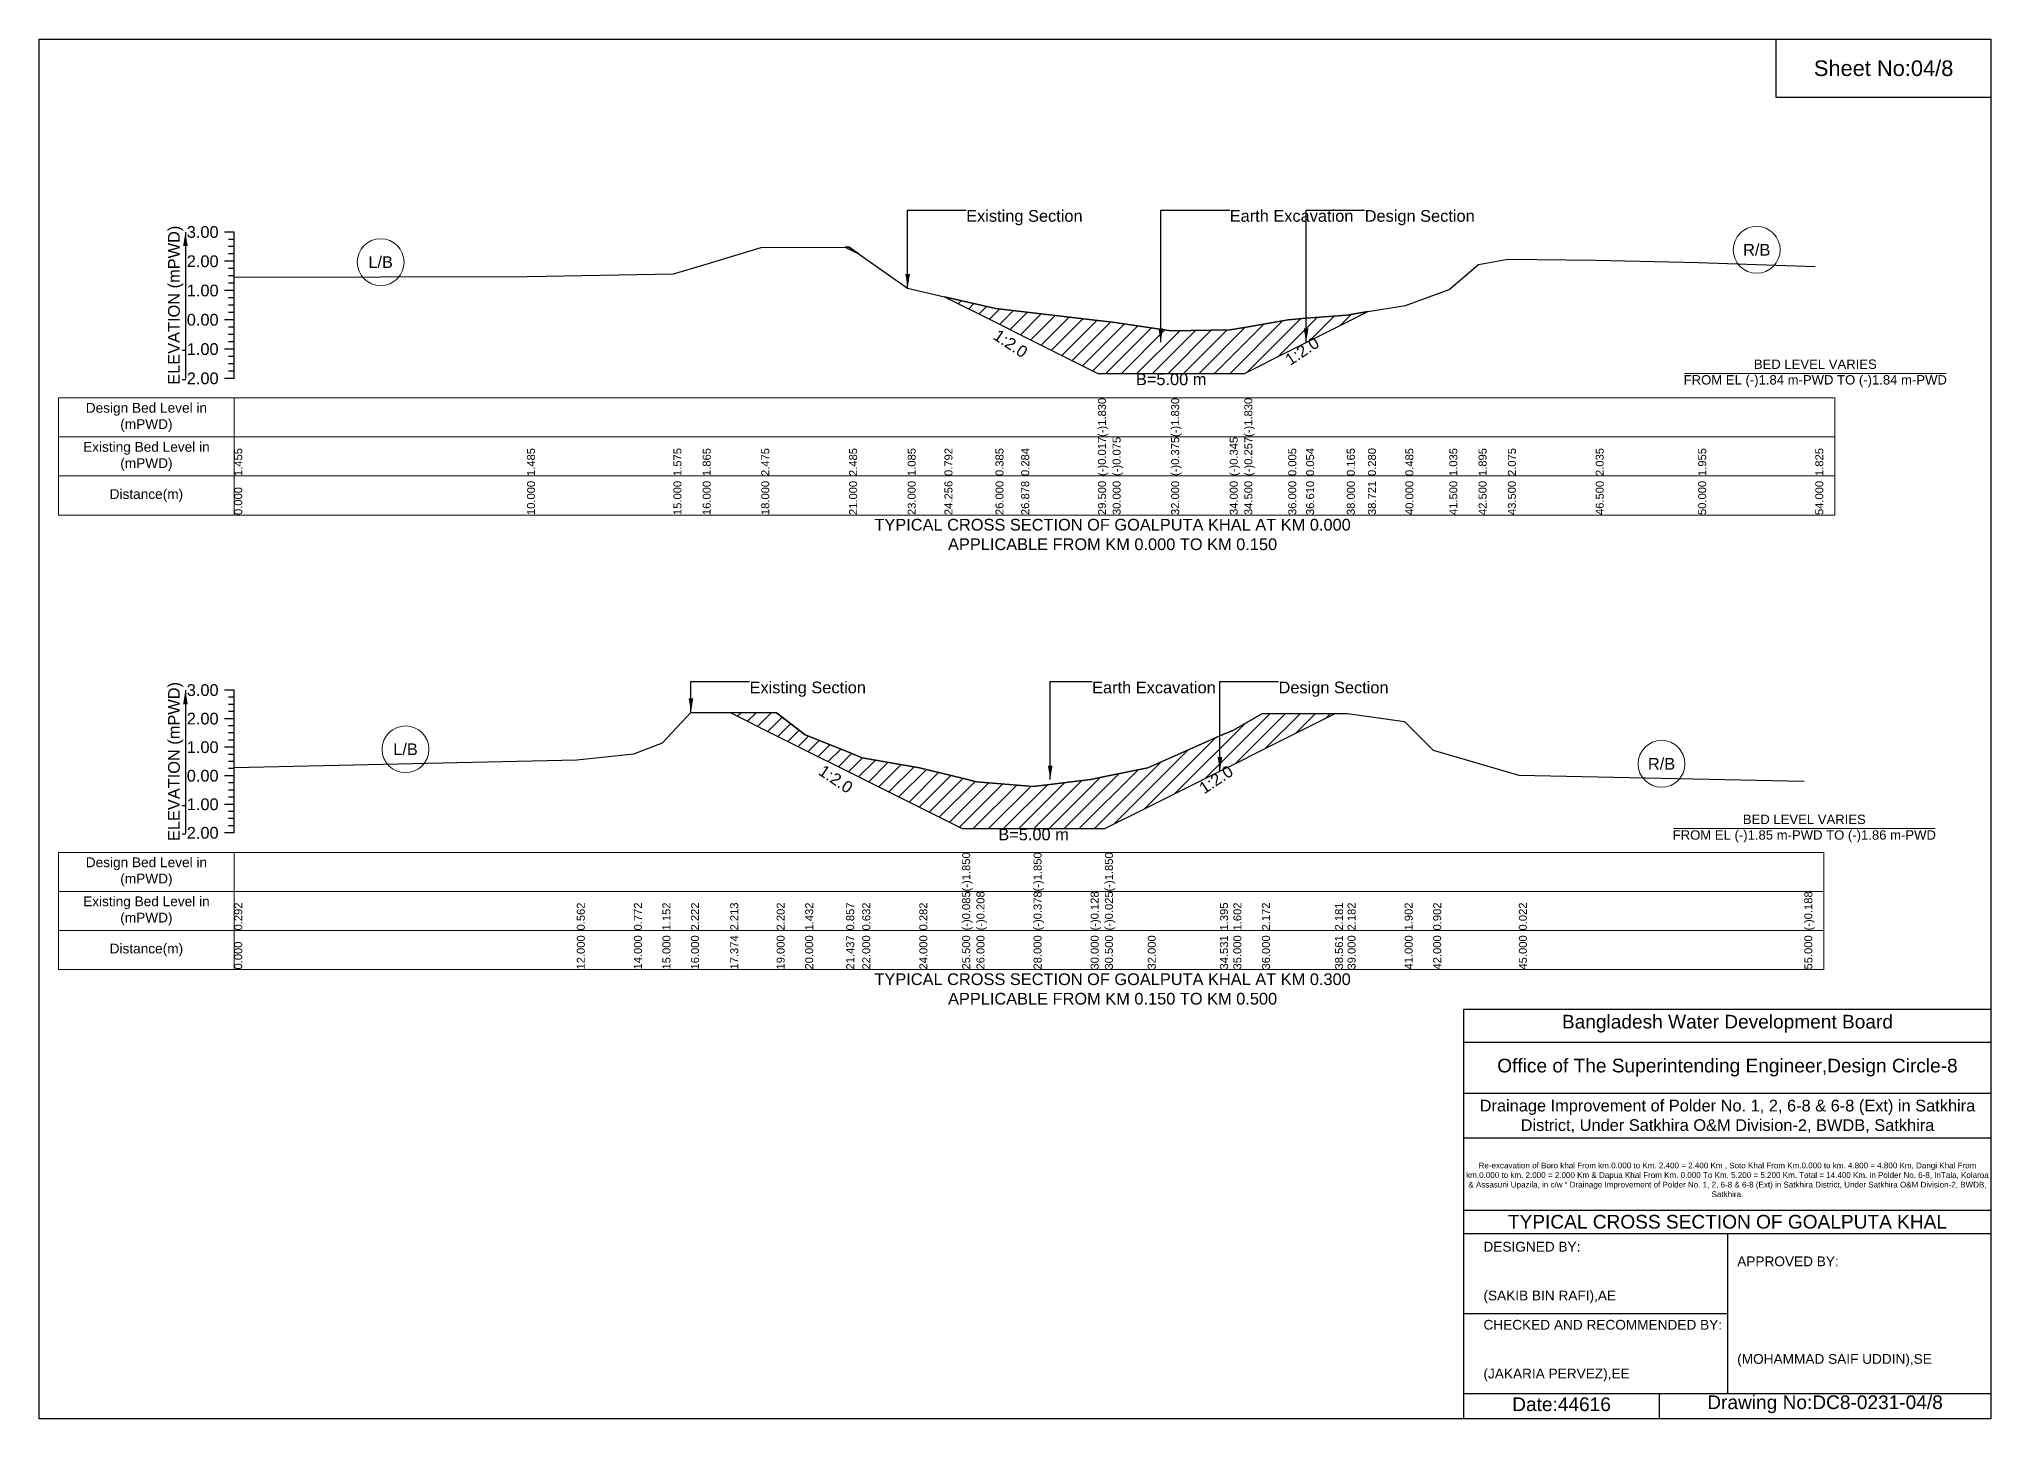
# Model space of a CAD drawing. Header units: inches. Extents: x 91000 to 278000, y -5656 to 20000.
# Drawn here: x 130000 to 138000, y -5656 to 0 of the extents above; entities that cross this region are included whole.
import ezdxf

# ---------------------------------------------------------------- set-up
doc = ezdxf.new("R2010")
doc.units = ezdxf.units.IN
doc.header["$LTSCALE"] = 7
doc.header["$MEASUREMENT"] = 0
for name, color, linetype, lineweight in [('Cross section Data Border', 7, 'Continuous', 9), ('Cross Section Labels', 7, 'Continuous', 9), ('Existing_Bed_Level for Xsection', 7, 'Continuous', 25)]:
    doc.layers.add(name, color=color, linetype=linetype, lineweight=lineweight)
doc.styles.get("Standard").update_dxf_attribs({"font": 'arial.ttf'})
doc.dimstyles.get("Standard").update_dxf_attribs({"dimtxt": 0.18, "dimasz": 0.18, "dimexe": 0.18, "dimexo": 0.0625, "dimgap": 0.09, "dimtad": 0, "dimtih": 1, "dimtoh": 1, "dimdec": 4, "dimzin": 0, "dimdsep": 46, "dimtxsty": 'Standard', "dimcen": 0.09, "dimadec": 0, "dimazin": 0, "dimtfac": 1, "dimtdec": 4, "dimtofl": 0, "dimtmove": 0, "dimatfit": 3, "dimfxl": 1, "dimtolj": 1, "dimtzin": 0, "dimarcsym": 0})

msp = doc.modelspace()

# ---------------------------------------------------------------- hatches: boundary and pattern name
at = {"layer": 'Existing_Bed_Level for Xsection'}
h = msp.add_hatch(dxfattribs=at)
h.set_pattern_fill('ANSI31', color=256, scale=360, style=0)
h.paths.add_polyline_path([(133304.5, -852.9), (133320, -860.6), (133359, -880.1), (133320, -852.8)])
h = msp.add_hatch(dxfattribs=at)
h.set_pattern_fill('ANSI31', color=256, scale=360, style=0)
h.paths.add_polyline_path([(133710.8, -1056), (133920, -1160.6), (134025.4, -1213.3), (134340, -1370.6), (134400, -1370.6), (134640, -1370.6), (134880, -1370.6), (134940, -1370.6), (135120, -1280.6), (135193.2, -1244), (135360, -1160.6), (135446.5, -1117.4), (135360, -1131.2), (135193.2, -1144.5), (135120, -1150.4), (134940, -1181.9), (134880, -1192.4), (134640, -1196), (134400, -1160), (134340, -1153.1), (134025.4, -1116.9), (133920, -1104.8)])
h = msp.add_hatch(dxfattribs=at)
h.set_pattern_fill('ANSI31', color=256, scale=351, style=0)
h.paths.add_polyline_path([(132832.8, -2760.9), (133023, -2856), (133140, -2914.5), (133308.1, -2998.5), (133374, -3031.5), (133608, -3148.5), (133783.5, -3236.2), (133842, -3236.2), (134076, -3236.2), (134310, -3236.2), (134368.5, -3236.2), (134544, -3148.5), (134840.1, -3000.4), (134895, -2973), (135012, -2914.5), (135311.6, -2764.7), (135012, -2765.7), (134895, -2832.3), (134840.1, -2856.5), (134544, -2986.8), (134368.5, -3022.8), (134310, -3034.8), (134076, -3064), (133842, -3044.1), (133783.5, -3029.8), (133608, -2986.8), (133374, -2945.8), (133308.1, -2919.5), (133140, -2852.2), (133023, -2762.1)])

# ---------------------------------------------------------------- linework, layer by layer
for points in [[(130000, 0), (138000, 0), (138000, -5656), (130000, -5656)], [(137120, 0), (138000, 0), (138000, -240), (137120, -240)]]:
    msp.add_lwpolyline(points, close=True)
for points in [[(135840, -5656), (135840, -3976), (138000, -3976)], [(135840, -4112), (138000, -4112)], [(135840, -4320), (138000, -4320)], [(135840, -4504), (138000, -4504)], [(135840, -4800), (138000, -4800)], [(135840, -4896), (138000, -4896)], [(136920, -4896), (136920, -5552)], [(135840, -5224), (136920, -5224)], [(135840, -5552), (138000, -5552)], [(136640, -5552), (136640, -5656)]]:
    msp.add_lwpolyline(points)
at = {"layer": 'Cross section Data Border'}
for points in [[(130080, -1471), (137360, -1471), (137360, -1951), (130080, -1951)], [(130080, -3333.8), (137315, -3333.8), (137315, -3813.8), (130080, -3813.8)]]:
    msp.add_lwpolyline(points, close=True, dxfattribs=at)
for points in [[(130800, -1471), (130800, -1951)], [(130080, -1631), (137360, -1631)], [(130080, -1791), (137360, -1791)], [(130800, -3333.8), (130800, -3813.8)], [(130080, -3493.8), (137315, -3493.8)], [(130080, -3653.8), (137315, -3653.8)]]:
    msp.add_lwpolyline(points, dxfattribs=at)
at = {"layer": 'Cross Section Labels'}
for points in [[(136744.2, -1370.6), (137815.8, -1370.6)], [(136699.2, -3236.2), (137770.8, -3236.2)]]:
    msp.add_lwpolyline(points, dxfattribs=at)
for centre in [(137040, -864.2), (131400, -914.6), (131502, -2911.3), (136650, -2971)]:
    msp.add_circle(centre, 96, dxfattribs=at)
at = {"layer": 'Existing_Bed_Level for Xsection'}
for points in [[(130800, -791), (130760, -791)], [(130800, -1391), (130800, -1271), (130800, -1151), (130800, -1031), (130800, -911), (130800, -791)], [(130800, -821), (130776, -821)], [(130800, -851), (130776, -851)], [(130800, -976.4), (132000, -972.8), (132600, -962), (132720, -927.2), (132960, -854), (133320, -852.8), (133560, -1020.8), (133710.8, -1056), (133920, -1104.8), (134025.4, -1116.9), (134340, -1153.1), (134340, -1153.1), (134400, -1160), (134640, -1196), (134640, -1196), (134880, -1192.4), (134940, -1181.9), (134940, -1181.9), (135120, -1150.4), (135193.2, -1144.5), (135360, -1131.2), (135446.5, -1117.4), (135600, -1092.8), (135780, -1026.8), (135900, -923.6), (136020, -902), (136380, -906.8), (136800, -916.4), (137280, -932)], [(130800, -911), (130760, -911)], [(130800, -881), (130776, -881)], [(130800, -941), (130776, -941)], [(130800, -1031), (130760, -1031)], [(130800, -971), (130776, -971)], [(130800, -1001), (130776, -1001)], [(130800, -1061), (130776, -1061)], [(130800, -1091), (130776, -1091)], [(130800, -1151), (130760, -1151)], [(130800, -1121), (130776, -1121)], [(130800, -1181), (130776, -1181)], [(130800, -1271), (130760, -1271)], [(130800, -1211), (130776, -1211)], [(130800, -1241), (130776, -1241)], [(130800, -1301), (130776, -1301)], [(130800, -1331), (130776, -1331)], [(130800, -1391), (130760, -1391)], [(130800, -1361), (130776, -1361)], [(130800, -2668.8), (130760, -2668.8)], [(130800, -2698), (130776, -2698)], [(130800, -3253.8), (130800, -3136.8), (130800, -3019.8), (130800, -2902.8), (130800, -2785.8), (130800, -2668.8)], [(130800, -2785.8), (130760, -2785.8)], [(130800, -2727.3), (130776, -2727.3)], [(130800, -2756.5), (130776, -2756.5)], [(130800, -2985.6), (132204, -2954), (132438, -2929.4), (132555, -2885), (132672, -2759.8), (132832.8, -2760.9), (133023, -2762.1), (133140, -2852.2), (133308.1, -2919.5), (133374, -2945.8), (133608, -2986.8), (133783.5, -3029.8), (133783.5, -3029.8), (133842, -3044.1), (134076, -3064), (134076, -3064), (134310, -3034.8), (134368.5, -3022.8), (134368.5, -3022.8), (134544, -2986.8), (134840.1, -2856.5), (134895, -2832.3), (135012, -2765.7), (135311.6, -2764.7), (135363, -2764.5), (135597, -2797.2), (135714, -2914.2), (136065, -3017.2), (137235, -3041.8)], [(130800, -2815), (130776, -2815)], [(130800, -2844.3), (130776, -2844.3)], [(130800, -2873.5), (130776, -2873.5)], [(130800, -2902.8), (130760, -2902.8)], [(130800, -2932), (130776, -2932)], [(130800, -3019.8), (130760, -3019.8)], [(130800, -2961.3), (130776, -2961.3)], [(130800, -2990.5), (130776, -2990.5)], [(130800, -3049), (130776, -3049)], [(130800, -3078.3), (130776, -3078.3)], [(130800, -3107.5), (130776, -3107.5)], [(130800, -3136.8), (130760, -3136.8)], [(130800, -3166), (130776, -3166)], [(130800, -3195.3), (130776, -3195.3)], [(130800, -3253.8), (130760, -3253.8)], [(130800, -3224.5), (130776, -3224.5)]]:
    msp.add_lwpolyline(points, dxfattribs=at)
for points in [[(133304.5, -852.9), (133320, -860.6), (133359, -880.1), (133320, -852.8)], [(133710.8, -1056), (133920, -1160.6), (134025.4, -1213.3), (134340, -1370.6), (134340, -1370.6), (134400, -1370.6), (134640, -1370.6), (134640, -1370.6), (134880, -1370.6), (134940, -1370.6), (134940, -1370.6), (135120, -1280.6), (135193.2, -1244), (135360, -1160.6), (135446.5, -1117.4), (135360, -1131.2), (135193.2, -1144.5), (135120, -1150.4), (134940, -1181.9), (134940, -1181.9), (134880, -1192.4), (134640, -1196), (134640, -1196), (134400, -1160), (134340, -1153.1), (134340, -1153.1), (134025.4, -1116.9), (133920, -1104.8)], [(132832.8, -2760.9), (133023, -2856), (133140, -2914.5), (133308.1, -2998.5), (133374, -3031.5), (133608, -3148.5), (133783.5, -3236.2), (133783.5, -3236.2), (133842, -3236.2), (134076, -3236.2), (134076, -3236.2), (134310, -3236.2), (134368.5, -3236.2), (134368.5, -3236.2), (134544, -3148.5), (134840.1, -3000.4), (134895, -2973), (135012, -2914.5), (135311.6, -2764.7), (135012, -2765.7), (134895, -2832.3), (134840.1, -2856.5), (134544, -2986.8), (134368.5, -3022.8), (134368.5, -3022.8), (134310, -3034.8), (134076, -3064), (134076, -3064), (133842, -3044.1), (133783.5, -3029.8), (133783.5, -3029.8), (133608, -2986.8), (133374, -2945.8), (133308.1, -2919.5), (133140, -2852.2), (133023, -2762.1)]]:
    msp.add_lwpolyline(points, close=True, dxfattribs=at)

# ---------------------------------------------------------------- texts
at = {"attachment_point": 5}
for s, insert, char_height in [('Sheet No:04/8', (137560, -120), 64), ('Bangladesh Water Development Board', (136920, -4036), 56), ('Office of The Superintending Engineer,Design Circle-8', (136920, -4216), 56)]:
    msp.add_mtext(s, dxfattribs=dict(at, insert=insert, char_height=char_height))
for s, insert, char_height, width, attachment_point in [('Drainage Improvement of Polder No. 1, 2, 6-8 & 6-8 (Ext) in Satkhira District, Under Satkhira O&M Division-2, BWDB, Satkhira', (136920, -4416), 48, 2240, 5), ('Re-excavation of Boro khal From km.0.000 to Km. 2.400 = 2.400 Km , Soto Khal From Km.0.000 to km. 4.800 = 4.800 Km, Dangi Khal From km.0.000 to km. 2.000 = 2.000 Km & Dapua Khal From Km. 0.000 To Km. 5.200 = 5.200 Km. Total = 14.400 Km. in Polder No. 6-8, InTala, Kolaroa & Assasuni Upazila, in c/w “ Drainage Improvement of Polder No. 1, 2, 6-8 & 6-8 (Ext) in Satkhira District, Under Satkhira O&M Division-2, BWDB, Satkhira.', (136920, -4676), 23.565, 2160, 5), ('TYPICAL CROSS SECTION OF GOALPUTA KHAL', (136920, -4848), 56, 2240, 5), ('DESIGNED BY:^J^J^J(SAKIB BIN RAFI),AE', (135920, -5056), 40, 1120, 4), ('APPROVED BY:^J^J^J^J^J^J(MOHAMMAD SAIF UDDIN),SE', (136960, -5216), 40, 1120, 4), ('CHECKED AND RECOMMENDED BY:^J^J^J(JAKARIA PERVEZ),EE', (135920, -5376), 40, 1120, 4), ('Date:44616', (136240, -5596), 56, 1120, 5), ('Drawing No:DC8-0231-04/8', (137320, -5596), 56, 1760, 5)]:
    msp.add_mtext(s, dxfattribs=dict(insert=insert, char_height=char_height, width=width, attachment_point=attachment_point))
at = {"layer": 'Cross section Data Border', "char_height": 40, "width": 640, "attachment_point": 5}
for s, insert in [('Design Bed Level in (mPWD)', (130440, -1551)), ('Existing Bed Level in (mPWD)', (130440, -1711)), ('Distance(m)', (130440, -1871)), ('Design Bed Level in (mPWD)', (130440, -3413.8)), ('Existing Bed Level in (mPWD)', (130440, -3573.8)), ('Distance(m)', (130440, -3733.8))]:
    msp.add_mtext(s, dxfattribs=dict(at, insert=insert))
at = {"layer": 'Cross Section Labels'}
for s, insert, char_height, attachment_point in [('Existing Section', (133800, -701), 48, 1), ('Earth Excavation', (134880, -701), 48, 1), ('Design Section', (135433.2, -701), 48, 1), ('R/B', (137040, -864.2), 48, 5), ('L/B', (131400, -914.6), 48, 5), ('BED LEVEL VARIES ^JFROM EL (-)1.84 m-PWD TO (-)1.84 m-PWD', (137280, -1370.6), 38.4, 5), ('B=5.00 m', (134640, -1370.6), 48, 2), ('TYPICAL CROSS SECTION OF GOALPUTA KHAL AT KM 0.000^JAPPLICABLE FROM KM 0.000 TO KM 0.150', (134400, -2031), 48, 5), ('Existing Section', (132912, -2633.7), 48, 1), ('Earth Excavation', (134316, -2633.7), 48, 1), ('Design Section', (135080.1, -2633.7), 48, 1), ('L/B', (131502, -2911.3), 48, 5), ('R/B', (136650, -2971), 48, 5), ('BED LEVEL VARIES ^JFROM EL (-)1.85 m-PWD TO (-)1.86 m-PWD', (137235, -3236.2), 38.4, 5), ('B=5.00 m', (134076, -3236.2), 48, 2), ('TYPICAL CROSS SECTION OF GOALPUTA KHAL AT KM 0.300^JAPPLICABLE FROM KM 0.150 TO KM 0.500', (134400, -3893.8), 48, 5)]:
    msp.add_mtext(s, dxfattribs=dict(at, insert=insert, char_height=char_height, attachment_point=attachment_point))
at = {"layer": 'Cross Section Labels', "char_height": 48, "attachment_point": 2}
for insert, rotation in [((133995.4, -1228.3), 326.30993), ((135163.2, -1259), 33.69007), ((133278.9, -3013.2), 326.30993), ((134810.8, -3015.1), 33.69007)]:
    msp.add_mtext('1:2.0', dxfattribs=dict(at, insert=insert, rotation=rotation))
at = {"layer": 'Existing_Bed_Level for Xsection', "rotation": 90}
for s, insert, char_height, attachment_point in [('ELEVATION (mPWD)', (130560, -1091), 48, 5), ('(-)1.830', (134340, -1631), 32.8, 1), ('(-)1.830', (134640, -1631), 32.8, 1), ('(-)1.830', (134940, -1631), 32.8, 1), ('1.455', (130800, -1791), 32.8, 1), ('1.485', (132000, -1791), 32.8, 1), ('1.575', (132600, -1791), 32.8, 1), ('1.865', (132720, -1791), 32.8, 1), ('2.475', (132960, -1791), 32.8, 1), ('2.485', (133320, -1791), 32.8, 1), ('1.085', (133560, -1791), 32.8, 1), ('0.792', (133710.8, -1791), 32.8, 1), ('0.385', (133920, -1791), 32.8, 1), ('0.284', (134025.4, -1791), 32.8, 1), ('(-)0.017', (134340, -1791), 32.8, 1), ('(-)0.075', (134400, -1791), 32.8, 1), ('(-)0.375', (134640, -1791), 32.8, 1), ('(-)0.345', (134880, -1791), 32.8, 1), ('(-)0.257', (134940, -1791), 32.8, 1), ('0.005', (135120, -1791), 32.8, 1), ('0.054', (135193.2, -1791), 32.8, 1), ('0.165', (135360, -1791), 32.8, 1), ('0.280', (135446.5, -1791), 32.8, 1), ('0.485', (135600, -1791), 32.8, 1), ('1.035', (135780, -1791), 32.8, 1), ('1.895', (135900, -1791), 32.8, 1), ('2.075', (136020, -1791), 32.8, 1), ('2.035', (136380, -1791), 32.8, 1), ('1.955', (136800, -1791), 32.8, 1), ('1.825', (137280, -1791), 32.8, 1), ('0.000', (130800, -1951), 32.8, 1), ('10.000', (132000, -1951), 32.8, 1), ('15.000', (132600, -1951), 32.8, 1), ('16.000', (132720, -1951), 32.8, 1), ('18.000', (132960, -1951), 32.8, 1), ('21.000', (133320, -1951), 32.8, 1), ('23.000', (133560, -1951), 32.8, 1), ('24.256', (133710.8, -1951), 32.8, 1), ('26.000', (133920, -1951), 32.8, 1), ('26.878', (134025.4, -1951), 32.8, 1), ('29.500', (134340, -1951), 32.8, 1), ('30.000', (134400, -1951), 32.8, 1), ('32.000', (134640, -1951), 32.8, 1), ('34.000', (134880, -1951), 32.8, 1), ('34.500', (134940, -1951), 32.8, 1), ('36.000', (135120, -1951), 32.8, 1), ('36.610', (135193.2, -1951), 32.8, 1), ('38.000', (135360, -1951), 32.8, 1), ('38.721', (135446.5, -1951), 32.8, 1), ('40.000', (135600, -1951), 32.8, 1), ('41.500', (135780, -1951), 32.8, 1), ('42.500', (135900, -1951), 32.8, 1), ('43.500', (136020, -1951), 32.8, 1), ('46.500', (136380, -1951), 32.8, 1), ('50.000', (136800, -1951), 32.8, 1), ('54.000', (137280, -1951), 32.8, 1), ('ELEVATION (mPWD)', (130560, -2961.3), 48, 5), ('(-)1.850', (133783.5, -3493.8), 32.8, 1), ('(-)1.850', (134076, -3493.8), 32.8, 1), ('(-)1.850', (134368.5, -3493.8), 32.8, 1), ('(-)0.085', (133783.5, -3653.8), 32.8, 1), ('(-)0.208', (133842, -3653.8), 32.8, 1), ('(-)0.378', (134076, -3653.8), 32.8, 1), ('(-)0.128', (134310, -3653.8), 32.8, 1), ('(-)0.025', (134368.5, -3653.8), 32.8, 1), ('(-)0.188', (137235, -3653.8), 32.8, 1), ('0.292', (130800, -3653.8), 32.8, 1), ('0.562', (132204, -3653.8), 32.8, 1), ('0.772', (132438, -3653.8), 32.8, 1), ('1.152', (132555, -3653.8), 32.8, 1), ('2.222', (132672, -3653.8), 32.8, 1), ('2.213', (132832.8, -3653.8), 32.8, 1), ('2.202', (133023, -3653.8), 32.8, 1), ('1.432', (133140, -3653.8), 32.8, 1), ('0.857', (133308.1, -3653.8), 32.8, 1), ('0.632', (133374, -3653.8), 32.8, 1), ('0.282', (133608, -3653.8), 32.8, 1), ('1.395', (134840.1, -3653.8), 32.8, 1), ('1.602', (134895, -3653.8), 32.8, 1), ('2.172', (135012, -3653.8), 32.8, 1), ('2.181', (135311.6, -3653.8), 32.8, 1), ('2.182', (135363, -3653.8), 32.8, 1), ('1.902', (135597, -3653.8), 32.8, 1), ('0.902', (135714, -3653.8), 32.8, 1), ('0.022', (136065, -3653.8), 32.8, 1), ('12.000', (132204, -3813.8), 32.8, 1), ('14.000', (132438, -3813.8), 32.8, 1), ('15.000', (132555, -3813.8), 32.8, 1), ('16.000', (132672, -3813.8), 32.8, 1), ('17.374', (132832.8, -3813.8), 32.8, 1), ('19.000', (133023, -3813.8), 32.8, 1), ('20.000', (133140, -3813.8), 32.8, 1), ('21.437', (133308.1, -3813.8), 32.8, 1), ('22.000', (133374, -3813.8), 32.8, 1), ('24.000', (133608, -3813.8), 32.8, 1), ('25.500', (133783.5, -3813.8), 32.8, 1), ('26.000', (133842, -3813.8), 32.8, 1), ('28.000', (134076, -3813.8), 32.8, 1), ('30.000', (134310, -3813.8), 32.8, 1), ('30.500', (134368.5, -3813.8), 32.8, 1), ('32.000', (134544, -3813.8), 32.8, 1), ('34.531', (134840.1, -3813.8), 32.8, 1), ('35.000', (134895, -3813.8), 32.8, 1), ('36.000', (135012, -3813.8), 32.8, 1), ('38.561', (135311.6, -3813.8), 32.8, 1), ('39.000', (135363, -3813.8), 32.8, 1), ('41.000', (135597, -3813.8), 32.8, 1), ('42.000', (135714, -3813.8), 32.8, 1), ('45.000', (136065, -3813.8), 32.8, 1), ('55.000', (137235, -3813.8), 32.8, 1), ('0.000', (130800, -3813.8), 32.8, 1)]:
    msp.add_mtext(s, dxfattribs=dict(at, insert=insert, char_height=char_height, attachment_point=attachment_point))
at = {"layer": 'Existing_Bed_Level for Xsection', "char_height": 48, "attachment_point": 6}
for s, insert in [('3.00', (130736, -791)), ('2.00', (130736, -911)), ('1.00', (130736, -1031)), ('0.00', (130736, -1151)), ('-1.00', (130736, -1271)), ('-2.00', (130736, -1391)), ('3.00', (130736, -2668.8)), ('2.00', (130736, -2785.8)), ('1.00', (130736, -2902.8)), ('0.00', (130736, -3019.8)), ('-1.00', (130736, -3136.8)), ('-2.00', (130736, -3253.8))]:
    msp.add_mtext(s, dxfattribs=dict(at, insert=insert))

# ---------------------------------------------------------------- leaders
at = {"layer": 'Cross Section Labels', "annotation_type": 0, "has_hookline": 1, "hookline_direction": 0}
for points, text_width in [([(133560, -1020.8), (133560, -701), (133799.9, -701)], 467.2), ([(134597.2, -1243.1), (134597.2, -701), (134879.9, -701)], 497), ([(135193.2, -1244), (135193.2, -701), (135433.1, -701)], 441.2), ([(132672, -2759.8), (132672, -2633.7), (132911.9, -2633.7)], 467.2), ([(134144.3, -3035.5), (134144.3, -2633.7), (134315.9, -2633.7)], 497), ([(134840.1, -3000.4), (134840.1, -2633.7), (135080, -2633.7)], 441.2)]:
    msp.add_leader(points, dimstyle='Standard', override={"dimasz": 57.6}, dxfattribs=dict(at, text_width=text_width))
at = {"layer": 'Existing_Bed_Level for Xsection'}
for points in [[(130600, -791), (130600, -1391)], [(130600, -2668.8), (130600, -3253.8)]]:
    msp.add_leader(points, dimstyle='Standard', override={"dimasz": 57.6}, dxfattribs=at)

doc.saveas('drawing.dxf')
